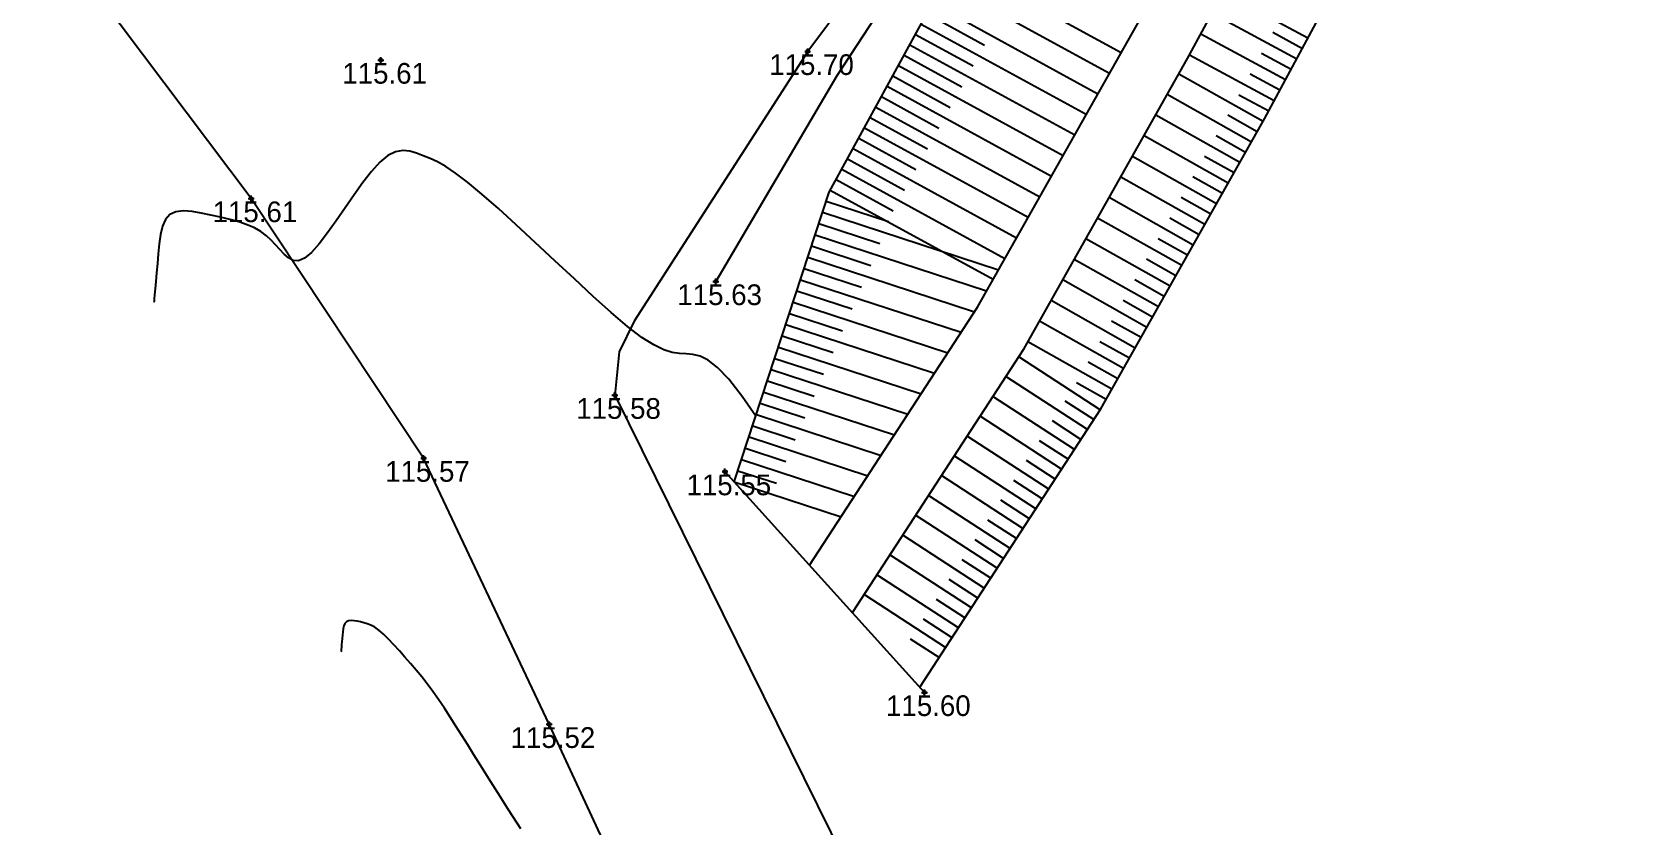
# Model space of a CAD drawing. Extents: x -196763 to -87623, y -65703 to -55832.
# Drawn here: x -87675.04 to -87647.72, y -65492.21 to -65478.79 of the extents above; entities that cross this region are included whole.
import ezdxf
from ezdxf.enums import TextEntityAlignment as Align

# ---------------------------------------------------------------- set-up
doc = ezdxf.new("R2010")
doc.units = 0
doc.header["$MEASUREMENT"] = 0
doc.header["$PDMODE"] = 34
doc.header["$PDSIZE"] = 0.05
for name, color, linetype in [('CV', 8, 'Continuous'), ('LEVTP_BERMA', 6, 'Continuous'), ('LEVTP_MURO', 1, 'Continuous'), ('LEVTP_RIBEIRA', 8, 'Continuous'), ('POINTS', 2, 'Continuous'), ('Z', 1, 'Continuous')]:
    doc.layers.add(name, color=color, linetype=linetype)

msp = doc.modelspace()

# ---------------------------------------------------------------- linework, layer by layer
at = {"layer": 'CV', "linetype": 'Continuous'}
for points in [[(-87662.805, -65485.278, 0), (-87663.035, -65484.948, 0), (-87663.262, -65484.656, 0), (-87663.262, -65484.656, 0), (-87663.453, -65484.455, 0), (-87663.613, -65484.331, 0), (-87663.75, -65484.264, 0), (-87663.872, -65484.236, 0), (-87663.986, -65484.228, 0), (-87663.986, -65484.228, 0), (-87664.1, -65484.22, 0), (-87664.223, -65484.201, 0), (-87664.363, -65484.157, 0), (-87664.53, -65484.076, 0), (-87664.732, -65483.947, 0), (-87664.732, -65483.947, 0), (-87664.974, -65483.761, 0), (-87665.252, -65483.526, 0), (-87665.555, -65483.254, 0), (-87665.876, -65482.958, 0), (-87666.206, -65482.65, 0), (-87666.206, -65482.65, 0), (-87666.536, -65482.341, 0), (-87666.858, -65482.043, 0), (-87667.161, -65481.767, 0), (-87667.439, -65481.522, 0), (-87667.682, -65481.32, 0), (-87667.682, -65481.32, 0), (-87667.884, -65481.167, 0), (-87668.051, -65481.057, 0), (-87668.193, -65480.978, 0), (-87668.316, -65480.921, 0), (-87668.432, -65480.875, 0), (-87668.432, -65480.875, 0), (-87668.545, -65480.832, 0), (-87668.661, -65480.799, 0), (-87668.779, -65480.788, 0), (-87668.902, -65480.809, 0), (-87669.031, -65480.872, 0), (-87669.031, -65480.872, 0), (-87669.166, -65480.985, 0), (-87669.308, -65481.14, 0), (-87669.453, -65481.327, 0), (-87669.602, -65481.536, 0), (-87669.753, -65481.755, 0), (-87669.753, -65481.755, 0), (-87669.903, -65481.974, 0), (-87670.049, -65482.181, 0), (-87670.19, -65482.364, 0), (-87670.321, -65482.51, 0), (-87670.439, -65482.609, 0), (-87670.439, -65482.609, 0), (-87670.541, -65482.651, 0), (-87670.631, -65482.646, 0), (-87670.712, -65482.604, 0), (-87670.786, -65482.538, 0), (-87670.857, -65482.46, 0), (-87670.857, -65482.46, 0), (-87670.928, -65482.38, 0), (-87671.002, -65482.302, 0), (-87671.084, -65482.228, 0), (-87671.177, -65482.158, 0), (-87671.285, -65482.096, 0), (-87671.285, -65482.096, 0), (-87671.411, -65482.042, 0), (-87671.551, -65481.995, 0), (-87671.703, -65481.954, 0), (-87671.861, -65481.916, 0), (-87672.024, -65481.879, 0), (-87672.024, -65481.879, 0), (-87672.186, -65481.844, 0), (-87672.343, -65481.818, 0), (-87672.487, -65481.807, 0), (-87672.614, -65481.821, 0), (-87672.716, -65481.868, 0), (-87672.716, -65481.868, 0), (-87672.792, -65481.952, 0), (-87672.843, -65482.068, 0), (-87672.877, -65482.209, 0), (-87672.898, -65482.366, 0), (-87672.914, -65482.531, 0), (-87672.914, -65482.531, 0), (-87672.929, -65482.697, 0), (-87672.943, -65482.855, 0), (-87672.956, -65483.001, 0), (-87672.967, -65483.126, 0), (-87672.976, -65483.225, 0), (-87672.976, -65483.225, 0), (-87672.982, -65483.293, 0), (-87672.985, -65483.334, 0), (-87672.987, -65483.355, 0)], [(-87666.781, -65492.261, 0), (-87666.987, -65491.939, 0), (-87667.169, -65491.651, 0), (-87667.169, -65491.651, 0), (-87667.326, -65491.405, 0), (-87667.459, -65491.194, 0), (-87667.575, -65491.009, 0), (-87667.68, -65490.841, 0), (-87667.779, -65490.682, 0), (-87667.779, -65490.682, 0), (-87667.878, -65490.526, 0), (-87667.976, -65490.371, 0), (-87668.073, -65490.22, 0), (-87668.171, -65490.075, 0), (-87668.267, -65489.938, 0), (-87668.267, -65489.938, 0), (-87668.363, -65489.81, 0), (-87668.458, -65489.691, 0), (-87668.553, -65489.577, 0), (-87668.648, -65489.467, 0), (-87668.742, -65489.36, 0), (-87668.742, -65489.36, 0), (-87668.836, -65489.253, 0), (-87668.928, -65489.15, 0), (-87669.018, -65489.055, 0), (-87669.102, -65488.971, 0), (-87669.181, -65488.902, 0), (-87669.181, -65488.902, 0), (-87669.253, -65488.851, 0), (-87669.318, -65488.815, 0), (-87669.379, -65488.791, 0), (-87669.436, -65488.774, 0), (-87669.493, -65488.761, 0), (-87669.493, -65488.761, 0), (-87669.548, -65488.749, 0), (-87669.602, -65488.74, 0), (-87669.651, -65488.737, 0), (-87669.695, -65488.741, 0), (-87669.73, -65488.757, 0), (-87669.73, -65488.757, 0), (-87669.756, -65488.786, 0), (-87669.773, -65488.826, 0), (-87669.785, -65488.874, 0), (-87669.792, -65488.928, 0), (-87669.797, -65488.985, 0), (-87669.797, -65488.985, 0), (-87669.803, -65489.041, 0), (-87669.807, -65489.096, 0), (-87669.812, -65489.145, 0), (-87669.816, -65489.188, 0), (-87669.819, -65489.222, 0), (-87669.819, -65489.222, 0), (-87669.821, -65489.245, 0), (-87669.822, -65489.259, 0), (-87669.823, -65489.267, 0)]]:
    msp.add_polyline3d(points, dxfattribs=at)
at = {"layer": 'LEVTP_BERMA', "linetype": 'Continuous'}
for p, q in [((-87659.52, -65475.886), (-87661.929, -65479.108)), ((-87659.262, -65476.193), (-87661.436, -65479.521)), ((-87671.344, -65481.598), (-87675.044, -65476.67)), ((-87661.929, -65479.108), (-87664.865, -65483.673)), ((-87661.436, -65479.521), (-87663.483, -65483.001)), ((-87668.425, -65485.99), (-87671.344, -65481.598)), ((-87664.865, -65483.673), (-87665.115, -65484.189)), ((-87665.115, -65484.189), (-87665.193, -65484.925)), ((-87665.193, -65484.925), (-87661.306, -65492.792)), ((-87666.303, -65490.493), (-87668.425, -65485.99)), ((-87663.952, -65495.542), (-87666.303, -65490.493))]:
    msp.add_line(p, q, dxfattribs=at)
at = {"layer": 'LEVTP_MURO', "linetype": 'Continuous'}
msp.add_line((-87659.953, -65489.953), (-87663.328, -65486.218), dxfattribs=at)
at = {"layer": 'LEVTP_RIBEIRA', "color": 1, "linetype": 'Continuous', "elevation": 115.552}
for points in [[(-87663.17, -65486.393), (-87661.566, -65481.491), (-87659.037, -65476.864), (-87657.584, -65474.907), (-87655.489, -65470.259), (-87652.776, -65464.749), (-87651.105, -65462.304)], [(-87660.031, -65489.867), (-87656.969, -65485.154), (-87654.202, -65480.25), (-87653.169, -65478.333), (-87651.324, -65472.728), (-87649.14, -65466.872), (-87647.721, -65464.796)]]:
    msp.add_lwpolyline(points, dxfattribs=at)
at = {"layer": 'LEVTP_RIBEIRA', "color": 120, "linetype": 'Continuous', "elevation": 115.552}
for points in [[(-87661.896, -65487.803), (-87659.058, -65483.437), (-87656.291, -65478.533), (-87655.258, -65476.616), (-87653.413, -65471.012), (-87651.229, -65465.155), (-87649.891, -65463.198)], [(-87661.173, -65488.602), (-87658.269, -65484.133), (-87655.502, -65479.229), (-87654.469, -65477.312), (-87652.624, -65471.708), (-87650.44, -65465.851), (-87649.05, -65463.817)]]:
    msp.add_lwpolyline(points, dxfattribs=at)
at = {"layer": 'LEVTP_RIBEIRA', "linetype": 'Continuous'}
for points in [[(-87659.435, -65477.593), (-87656.627, -65479.128)], [(-87659.627, -65477.944), (-87656.823, -65479.476)], [(-87653.467, -65478.887), (-87654.901, -65478.114)], [(-87659.915, -65478.47), (-87658.936, -65479.005)], [(-87659.819, -65478.295), (-87657.02, -65479.825)], [(-87653.657, -65479.239), (-87655.09, -65478.466)], [(-87660.011, -65478.646), (-87657.216, -65480.173)], [(-87660.203, -65478.997), (-87657.413, -65480.522)], [(-87660.107, -65478.821), (-87659.13, -65479.355)], [(-87653.846, -65479.591), (-87655.28, -65478.818)], [(-87653.562, -65479.063), (-87654.064, -65478.792)], [(-87660.299, -65479.172), (-87659.323, -65479.706)], [(-87654.036, -65479.943), (-87655.47, -65479.17)], [(-87653.752, -65479.415), (-87654.253, -65479.144)], [(-87660.491, -65479.523), (-87659.517, -65480.056)], [(-87660.395, -65479.348), (-87657.61, -65480.87)], [(-87654.227, -65480.295), (-87655.65, -65479.492)], [(-87653.941, -65479.767), (-87654.443, -65479.497)], [(-87660.586, -65479.699), (-87657.806, -65481.218)], [(-87654.423, -65480.643), (-87655.846, -65479.84)], [(-87654.131, -65480.119), (-87654.634, -65479.848)], [(-87660.778, -65480.05), (-87658.003, -65481.567)], [(-87660.682, -65479.874), (-87659.71, -65480.406)], [(-87660.97, -65480.401), (-87658.199, -65481.915)], [(-87660.874, -65480.225), (-87659.904, -65480.756)], [(-87654.62, -65480.991), (-87656.043, -65480.188)], [(-87654.325, -65480.469), (-87654.823, -65480.188)], [(-87661.066, -65480.576), (-87660.097, -65481.106)], [(-87654.816, -65481.34), (-87656.239, -65480.537)], [(-87654.522, -65480.817), (-87655.02, -65480.536)], [(-87661.258, -65480.927), (-87660.291, -65481.456)], [(-87661.162, -65480.752), (-87658.396, -65482.264)], [(-87655.013, -65481.688), (-87656.436, -65480.885)], [(-87654.718, -65481.166), (-87655.216, -65480.885)], [(-87661.354, -65481.103), (-87658.593, -65482.612)], [(-87661.546, -65481.454), (-87658.789, -65482.96)], [(-87661.45, -65481.278), (-87660.484, -65481.806)], [(-87655.21, -65482.036), (-87656.633, -65481.234)], [(-87654.915, -65481.514), (-87655.413, -65481.233)], [(-87661.615, -65481.641), (-87660.56, -65481.986)], [(-87655.406, -65482.385), (-87656.829, -65481.582)], [(-87655.111, -65481.862), (-87655.609, -65481.581)], [(-87661.74, -65482.021), (-87660.711, -65482.357)], [(-87661.677, -65481.831), (-87658.701, -65482.804)], [(-87655.603, -65482.733), (-87657.026, -65481.93)], [(-87655.308, -65482.211), (-87655.806, -65481.93)], [(-87661.802, -65482.211), (-87658.902, -65483.16)], [(-87655.799, -65483.082), (-87657.222, -65482.279)], [(-87655.504, -65482.559), (-87656.003, -65482.278)], [(-87661.926, -65482.591), (-87659.108, -65483.513)], [(-87661.864, -65482.401), (-87660.862, -65482.729)], [(-87661.988, -65482.781), (-87661.02, -65483.098)], [(-87655.996, -65483.43), (-87657.419, -65482.627)], [(-87655.701, -65482.907), (-87656.199, -65482.626)], [(-87662.051, -65482.971), (-87659.333, -65483.86)], [(-87656.193, -65483.778), (-87657.616, -65482.975)], [(-87655.898, -65483.256), (-87656.396, -65482.975)], [(-87662.175, -65483.351), (-87659.559, -65484.207)], [(-87662.113, -65483.161), (-87661.179, -65483.467)], [(-87656.389, -65484.127), (-87657.812, -65483.324)], [(-87656.094, -65483.604), (-87656.592, -65483.323)], [(-87662.237, -65483.541), (-87661.339, -65483.835)], [(-87656.586, -65484.475), (-87658.009, -65483.672)], [(-87656.291, -65483.952), (-87656.789, -65483.671)], [(-87662.362, -65483.922), (-87661.499, -65484.204)], [(-87662.299, -65483.731), (-87659.784, -65484.554)], [(-87662.424, -65484.112), (-87660.01, -65484.901)], [(-87656.782, -65484.823), (-87658.205, -65484.02)], [(-87656.487, -65484.301), (-87656.985, -65484.02)], [(-87662.548, -65484.492), (-87660.235, -65485.249)], [(-87662.486, -65484.302), (-87661.659, -65484.572)], [(-87656.98, -65485.171), (-87658.36, -65484.274)], [(-87656.684, -65484.649), (-87657.182, -65484.368)], [(-87662.61, -65484.682), (-87661.819, -65484.941)], [(-87657.198, -65485.506), (-87658.578, -65484.609)], [(-87656.881, -65484.998), (-87657.38, -65484.716)], [(-87662.672, -65484.872), (-87660.461, -65485.596)], [(-87657.416, -65485.842), (-87658.796, -65484.945)], [(-87657.089, -65485.339), (-87657.572, -65485.025)], [(-87662.797, -65485.252), (-87660.687, -65485.943)], [(-87662.735, -65485.062), (-87661.978, -65485.31)], [(-87657.634, -65486.177), (-87659.014, -65485.28)], [(-87662.859, -65485.442), (-87662.138, -65485.678)], [(-87657.307, -65485.674), (-87657.79, -65485.36)], [(-87662.983, -65485.822), (-87662.298, -65486.047)], [(-87662.921, -65485.632), (-87660.912, -65486.29)], [(-87657.852, -65486.513), (-87659.232, -65485.616)], [(-87657.525, -65486.01), (-87658.008, -65485.696)], [(-87663.046, -65486.012), (-87661.138, -65486.637)], [(-87658.07, -65486.848), (-87659.45, -65485.951)], [(-87657.743, -65486.345), (-87658.226, -65486.031)], [(-87663.17, -65486.393), (-87661.363, -65486.984)], [(-87663.108, -65486.203), (-87662.458, -65486.415)], [(-87658.288, -65487.183), (-87659.668, -65486.286)], [(-87657.961, -65486.68), (-87658.444, -65486.366)], [(-87658.506, -65487.519), (-87659.886, -65486.622)], [(-87658.724, -65487.854), (-87660.104, -65486.957)], [(-87658.179, -65487.016), (-87658.662, -65486.702)], [(-87658.397, -65487.351), (-87658.88, -65487.037)], [(-87658.942, -65488.19), (-87660.322, -65487.292)], [(-87658.615, -65487.687), (-87659.098, -65487.373)], [(-87659.16, -65488.525), (-87660.54, -65487.628)], [(-87658.833, -65488.022), (-87659.316, -65487.708)], [(-87659.378, -65488.86), (-87660.758, -65487.963)], [(-87659.051, -65488.357), (-87659.534, -65488.043)], [(-87659.596, -65489.196), (-87660.976, -65488.299)], [(-87659.269, -65488.693), (-87659.752, -65488.379)], [(-87659.487, -65489.028), (-87659.97, -65488.714)], [(-87659.705, -65489.364), (-87660.188, -65489.05)]]:
    msp.add_lwpolyline(points, dxfattribs=at)
at = {"layer": 'POINTS'}
for p in [(-87669.15, -65479.255, 115.609), (-87661.929, -65479.108, 115.696), (-87671.344, -65481.598, 115.614), (-87663.483, -65483.001, 115.63), (-87665.193, -65484.925, 115.582), (-87668.425, -65485.99, 115.566), (-87663.328, -65486.218, 115.552), (-87659.953, -65489.953, 115.596), (-87666.303, -65490.493, 115.516)]:
    msp.add_point(p, dxfattribs=at)

# ---------------------------------------------------------------- texts
at = {"layer": 'Z'}
for s, p in [(' 115.61', (-87669.15, -65479.655, 115.609)), (' 115.70', (-87661.929, -65479.508, 115.696)), (' 115.61', (-87671.344, -65481.998, 115.614)), (' 115.63', (-87663.483, -65483.401, 115.63)), (' 115.58', (-87665.193, -65485.325, 115.582)), (' 115.57', (-87668.425, -65486.39, 115.566)), (' 115.55', (-87663.328, -65486.618, 115.552)), (' 115.60', (-87659.953, -65490.353, 115.596)), (' 115.52', (-87666.303, -65490.893, 115.516))]:
    msp.add_text(s, height=0.35, dxfattribs=at).set_placement(p, align=Align.CENTER)

doc.saveas('drawing.dxf')
